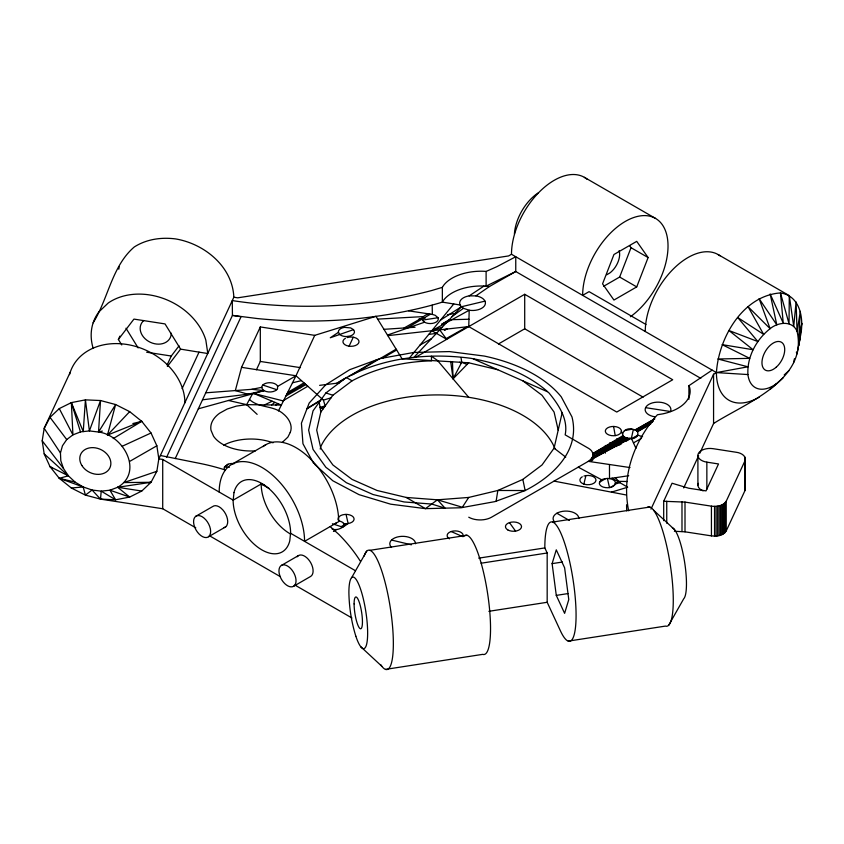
<?xml version="1.0" encoding="UTF-8"?>
<svg xmlns="http://www.w3.org/2000/svg" width="844" height="844" viewBox="0 0 844 844"><rect width="100%" height="100%" fill="white"/><g stroke="black" fill="none" stroke-linecap="round" stroke-linejoin="round"><path stroke-width="1.27" d="M162.713 508.742L162.713 459.452L158.83 458.841L156.857 445.78L151.023 432.993L141.76 421.346L129.681 411.64L115.617 404.54L100.52 400.531L85.423 399.866L71.36 402.62L59.28 408.58L50.018 417.358L44.183 428.351L42.2 440.8L44.183 453.872L50.018 466.658L59.28 478.305L71.36 488.011L85.423 495.111L100.51 499.12L162.713 508.742L195.766 527.827M616.753 438.891L616.753 446.56L609.927 442.615M776.564 383.64A36.229 20.91 -60 0 1 747.921 374.557C746.898 356.801 756.382 339.499 770.108 328.675C777.894 322.176 792.316 320.182 797.053 331.27C808.352 380.57 744.566 403.537 713.57 423.53L699.739 453.344M718.139 254.571L789.298 295.653L789.024 323.716L780.457 292.921C742.614 295.664 718.603 338.001 716.419 372.584L713.57 374.23L650.956 509.154M415.364 357.434L524.704 294.292L672.71 379.747L616.753 412.051L468.758 326.596L469.201 310.233A12.882 7.438 0 0 0 484.983 304.979A12.882 7.438 0 0 0 475.868 295.875L469.201 295.875A12.882 7.438 0 0 0 460.096 304.979L442.351 302.131C415.28 310.444 387.259 315.297 359.154 318.462A294.809 170.203 0 0 1 257.283 318.536L232.438 315.392L166.606 457.269M156.847 471.3L123.868 482.568L151.023 482.293L141.75 491.05L129.67 497.063L117.664 487.283C143.913 472.028 123.372 435.008 98.526 432.033L100.52 400.531L89.401 430.925L80.676 431.864L72.922 434.86L66.718 439.576L62.467 445.748L60.451 452.975L60.81 460.74L63.511 468.536L68.385 475.826L75.095 482.103L83.176 486.956L92.091 490.037L101.217 491.145L109.942 490.206L117.664 487.283L151.023 482.293L156.847 471.3L158.83 458.841L233.841 297.225C232.511 266.493 204.311 243.673 175.52 238.905C161.278 237.09 146.54 239.147 134.28 246.965C111.914 266.071 108.275 298.639 93.156 322.798M615.424 483.422L615.223 481.892A8.081 4.674 0 0 0 609.505 478.59C605.823 478.115 600.211 478.77 599.324 483.106A8.081 4.674 0 0 0 603.365 487.146C607.448 488.349 613.862 488.085 615.424 483.422L618.589 481.945L615.371 483.623M100.51 499.12L101.217 491.145L115.596 499.806L129.67 497.063L109.942 490.206L115.596 499.806L100.51 499.12L92.091 490.037L85.423 495.111L83.176 486.956L59.28 478.305L68.385 475.826L44.183 453.872M162.713 459.452L233.197 500.144L261.661 483.707L264.721 485.479L261.25 483.95L261.186 484.551A40.649 23.474 60 0 0 290.494 534.009M300.443 387.712L300.686 385.993M496.177 500.903L497.833 490.48L522.837 479.403L542.027 464.97L554.086 448.153L562.22 412.473M118.793 269.225L119.183 266.736M407.42 327.746L430.303 314.284C425.809 313.324 418.719 318.705 424.574 322.208A8.05 4.653 0 0 0 434.291 322.946A8.05 4.653 0 0 0 438.047 317.713L435.145 315.266L432.35 314.432L408.549 310.824M793.592 362.582L794.415 358.795M633.348 429.469C641.946 430.524 636.967 440.452 629.909 438.342C616.922 438.374 623.79 425.777 633.348 429.469L631.375 438.31L635.965 448.354M198.319 408.823L264.098 390.635L262.009 388.546L262.009 386.141L262.811 385.022A8.05 4.653 0 0 1 270.84 382.743A8.05 4.653 0 0 1 277.56 386.141L277.56 388.546L276.758 389.675A8.05 4.653 0 0 1 264.098 390.635L247.851 394.211L235.328 390.572L241.553 367.34L260.311 326.934L314.738 335.353L375.949 316.31L402.05 358.784L468.694 362.783L497.823 369.746M319.211 402.261L320.815 412.062L316.7 430.102L320.815 448.153L332.884 464.96L349.184 477.229L352.075 479.403L377.078 490.48L406.207 497.443L437.456 499.817L468.705 497.443L497.833 490.48L525.147 490.543C552.662 476.649 580.566 450.844 571.989 416.947L561.26 396.849A136.559 78.84 0 0 0 484.256 356.052L449.462 351.579L413.845 352.454L379.842 358.626L349.754 369.672L325.657 384.843L309.168 403.084L301.424 423.182L302.954 443.744L313.641 463.377M320.235 449.082L320.804 446.592A120.755 69.714 0 0 1 439.534 394.929A120.755 69.714 0 0 1 555.099 448.934M663.69 501.273L672.067 483.232L688.567 488.191L706.017 490.892L718.518 463.957L706.85 462.153A12.08 6.974 0 0 1 698.315 453.618A12.08 6.974 0 0 1 713.106 448.681L736.432 452.3C740.473 452.753 746.866 455.76 744.967 460.835L726.22 501.231C723.234 506.115 716.609 506.79 711.429 506.157L685.001 502.096L663.69 501.273L663.701 520.664M674.377 531.245L685.011 531.826L711.439 535.877C716.609 536.51 723.234 535.845 726.22 530.95L744.978 490.564L745.379 459.031M583.858 484.097L585.915 475.594A8.05 4.653 0 0 1 595.948 480.531A8.05 4.653 0 0 1 584.481 484.287A8.05 4.653 0 0 1 582.286 476.776M113.223 438.585L141.76 421.346L107.441 435.114L115.617 404.54L98.526 432.033L89.401 430.925L85.423 399.866L83.25 431.59L71.36 402.62L72.922 434.86L59.28 408.58M343.635 526.107L343.962 524.936C344.078 520.315 336.25 522.341 338.275 517.836A8.05 4.653 0 0 1 351.748 515.758A8.05 4.653 0 0 1 348.139 523.533C343.455 526.74 338.317 531.309 332.072 528.998M798.92 341.672C804.817 324.37 802.718 296.212 780.457 292.921L783.253 323.157L770.161 293.944L776.796 324.845L759.104 298.639L770.108 328.675L748.058 306.699L763.641 334.372L737.761 317.566L757.838 341.556L728.921 330.51L753.091 349.732L722.137 344.637L749.715 358.352L717.864 358.985L747.953 366.813L716.419 372.584L511.485 254.276L508.637 255.922L237.723 297.827L233.841 297.225M552.113 563.634L556.28 549.845L564.615 567.801L568.782 599.556L564.615 613.345L556.28 595.389L552.113 563.634L562.484 562.03M468.758 517.214A16.099 9.295 0 0 0 491.524 517.214L588.289 461.351C591.939 459.632 594.63 454.779 591.781 451.213A16.099 9.295 0 0 0 588.3 448.196L565.174 434.85C568.402 419.194 558.528 404.508 548.99 392.945C527.352 373.164 499.173 363.458 470.783 358.299C425.038 352.191 376.361 358.204 336.809 383.218M603.703 286.243L619.644 277.043L631.027 247.703L629.603 245.678M636.724 286.907L648.108 257.557L636.724 241.363L613.947 254.508L602.563 283.858L613.947 300.053L636.724 286.907L619.644 277.043M70.221 372.236L44.183 428.351L60.451 452.975M121.758 344.953L118.371 339.478L119.932 336.112M167.101 365.019L171.269 356.031L179.044 345.84M182.104 388.599L199.026 352.148L207.803 353.509L205.841 340.174A60.378 47.623 24.9 0 0 108.275 302.975L98.98 311.805A60.378 47.623 24.9 0 0 93.156 348.308M175.225 458.587L241.057 316.743L232.438 315.392L232.279 300.58A294.809 170.203 0 0 0 432.202 290.389L442.351 287.34L443.712 285.219A41.071 23.716 0 0 1 483.992 271.262L486.112 271.43L496.842 266.693L515.758 256.745L515.758 271.525L489.499 286.485L475.868 295.875M256.449 369.767L260.311 361.443L260.311 326.934M278.425 410.954L295.991 375.759L314.738 335.353M349.121 346.167L353.267 337.22M683.693 487.927L698.632 455.728M290.093 432.719L287.867 437.108L282.413 442.298M290.199 432.508C293.121 425.682 288.806 418.329 283.489 414.014C273.709 405.078 258.908 408.422 249.476 399.455M461.024 357.55L461.731 362.266L453.07 378.851L450.685 361.411M255.405 450.854A40.248 23.242 0 0 1 213.511 436.169L211.011 430.282A40.248 23.242 0 0 1 219.64 413.201L227.226 409.013L236.447 406.091L246.648 404.645L252.651 393.62M351.642 577.665L366.655 551.195M668.691 625.225L683.756 598.712A36.229 7.659 81.2 0 0 684.495 561.376A36.229 7.659 81.2 0 0 672.351 527.817M468.705 497.443L462.354 507.244L437.456 499.817L425.439 508.647L390.645 504.174L359.038 494.658L332.768 480.742L314.548 464.2M468.694 397.292L437.445 360.409L431.411 356.221L431.548 360.852C403.938 361.58 376.561 367.836 352.064 380.823L346.367 377.542L325.9 392.945L313.029 410.88L308.64 430.123L313.029 449.377L325.9 467.312L346.367 482.705L373.048 494.531L404.107 501.958L431.706 504.047L445.052 508.162L437.456 499.817M320.815 412.062L332.874 395.256L352.064 380.823M118.371 339.478L133.932 319.095L165.034 323.917L180.584 349.131L199.026 352.148M167.365 366.465L180.584 349.131M409.509 357.888L453.766 303.967M334.751 524.535L336.387 522.489M413.76 357.561L461.383 306.773L484.983 301.129M107.441 435.114L129.681 411.64M771.87 387.364L770.161 389.179L783.032 377.943M452.458 361.548L453.07 378.851L468.694 362.783M784.181 374.947L788.834 370.759M271.662 404.962L274.838 402.345M227.975 464.253L224.493 466.954A8.05 4.653 0 0 0 225.295 470.477M321.997 408.433L325.193 405.964L323.41 400.13L331.059 397.798M688.904 399.254L688.904 385.697L712.146 370.126M452.669 316.036L463.43 308.313L469.201 310.233L431.79 330.732L446.592 339.204M338.444 332.314L330.289 337.769L353.499 329.645L350.608 327.905L344.5 327.366A8.071 4.663 0 0 0 338.349 331.787L339.341 334.129A8.071 4.663 0 0 0 346.24 336.556L350.302 335.975A8.071 4.663 0 0 0 353.499 329.645M469.201 295.875L483.992 286.053L489.499 286.485M440.526 320.087L461.383 306.773L463.43 308.313M343.666 523.723L348.139 523.533L346.051 514.397M307.1 408.454L320.952 399.834M333.443 531.456L336.598 529.494M341.155 526.677L346.051 523.691M306.963 408.823L320.33 400.71M446.212 329.118L444.282 330.278L447.088 329.023M337.547 383.134L344.268 379.125M348.498 376.593L376.624 359.818M623.03 435.609L592.868 453.555L623.663 436.295M352.549 374.799L379.842 358.626M380.074 358.594L396.121 349.152M287.656 392.46L303.998 382.87M275.83 405.014L278.077 403.706M283.689 400.404L307.796 386.257L323.178 399.919M592.456 459.737L592.456 457.184L625.889 437.572M636.904 431.115L652.465 421.989M624.18 436.675L593.005 454.779L624.803 437.097M635.384 430.166L654.627 418.993M591.781 458.334L626.892 437.899M637.515 431.717L649.869 424.521M610.486 487.378L614.833 484.857M277.623 386.404L295.991 375.759L307.796 386.257M382.659 358.12L396.659 350.017M627.714 438.099L590.853 459.421L629.909 438.342M231.689 464.411L265.839 444.693M606.773 274.743L609.748 273.023A16.099 9.295 -60 0 0 619.116 250.626M195.618 516.401L212.699 506.537A12.08 6.974 60 0 1 220.748 507.909L222.869 509.934A12.08 6.974 60 0 1 227.574 523.354L226.888 525.401A12.08 6.974 60 0 1 224.008 527.616M498.445 343.972L524.704 328.801L643.107 397.165M208.595 536.721L225.665 526.856M281.453 565.396L298.533 555.531M293.533 586.316L310.603 576.452A12.08 6.974 60 0 0 309.769 561.176A12.08 6.974 60 0 0 297.172 556.797M619.042 445.242L621.321 443.923M625.889 441.285L630.457 438.648M129.807 461.33L156.857 445.78M592.456 457.184L626.29 437.751M634.646 437.603L637.02 436.242M285.873 396.036L305.918 384.59M599.546 482.135L605.823 478.559M637.357 431.442L650.914 423.73M305.074 383.841L286.907 393.958M446.159 338.613L467.133 326.786M404.118 327.968L422.443 317.692M634.941 429.965L654.733 418.867M632.43 438.236L637.927 435.156L642.601 436.791M633.464 442.868L641.419 438.437M420.112 344.964L431.295 338.76M636.334 430.683L653.393 421.198M589.682 460.434L630.32 438.384M447.89 321.11L441.697 324.275L449.187 319.739L468.958 319.243M451.751 316.7L452.31 316.416M264.615 404.877L272.201 401.227M122.232 446.244L151.023 432.993M387.459 335.047L424.574 322.208M431.79 330.732L441.897 327.324M615.276 484.055L619.855 482.673L615.36 477.715M611.425 492.136L627.714 487.21L612.111 478.2M325.193 405.964L320.034 407.304L323.009 409.013M98.526 432.033L102.346 431.094M132.856 423.54L141.76 421.346M292.478 382.796L301.456 380.623M583.964 476.048L585.915 475.594M205.746 392.819L251.871 389.316L261.735 387.343M624.402 430.609L631.977 429.206M148.47 482.747L151.023 482.293M418.772 319.116L425.281 318.114M447.425 314.685L456.541 313.272M422.496 320.119L438.047 317.713M369.894 550.33L467.101 535.296M552.63 522.067L649.827 507.033M478.727 558.148L544.823 547.925A60.378 12.755 81.2 0 1 560.448 532.3A60.378 12.755 81.2 0 1 576.072 615.265A60.378 12.755 81.2 0 1 560.448 630.89L547.176 602.289L547.176 552.989L544.823 547.925M481.08 563.222L547.176 552.989M556.28 595.389L567.938 593.585M488.855 611.309L547.176 602.289M385.518 669.387L482.726 654.353A60.378 12.755 81.2 0 0 487.304 591.528A60.378 12.755 81.2 0 0 463.862 536.162M568.255 641.124L665.462 626.09A60.378 12.755 81.2 0 0 670.442 565.86A60.378 12.755 81.2 0 0 647.601 507.149M628.727 475.721L609.505 478.59L609.474 464.506M428.763 334.424L436.359 333.369M202.497 399.813L253.812 393.473L283.415 400.953M319.623 385.349L339.214 382.923M387.829 335.648L468.758 326.596M71.36 488.011L83.176 486.956M383.946 329.329L415.069 327.24M377.669 319.116L423.298 316.595M228.481 400.478L246.648 404.645L281.358 405.088L253.812 393.473M618.631 481.323L627.176 481.513M747.921 374.557L716.419 372.584A60.378 34.857 -60 0 0 759.104 397.239M229.357 467.323L224.493 466.954L228.239 464.126A8.05 4.653 0 0 1 234.347 463.662M251.871 389.316L264.098 390.635M588.289 461.351L630.025 467.565M645.586 407.663L670.463 411.513A12.882 7.438 0 0 0 661.358 402.398A12.882 7.438 0 0 0 645.586 407.663A12.882 7.438 0 0 0 654.691 416.767M260.311 361.443L300.485 367.657M146.645 352.212L171.269 356.031M241.553 367.34L295.991 375.759M117.664 487.283L141.75 491.05M160.381 455.496L198.15 463.061A158.303 91.395 0 0 1 224.863 469.865M554.065 481.112L626.079 494.953M343.445 523.407L343.972 523.533M391.521 540.054L411.397 544.802M59.28 478.305L75.095 482.103M325.9 392.945L332.874 395.256M262.811 385.022L276.758 389.675M332.409 523.755L342.854 527.236M461.731 362.266L467.048 364.471M473.357 358.911L547.292 391.669M451.139 531.52L461.763 536.225M68.385 475.826L50.018 466.658L52.286 467.924M578.235 467.154L601.688 479.803M584.364 177.335L655.524 218.417M631.027 247.703L648.108 257.557M645.998 324.507L589.07 291.644L582.645 295.358A60.378 34.857 -60 0 1 623.642 222.426A60.378 34.857 -60 0 1 667.889 242.228A60.378 34.857 -60 0 1 630.405 316.732M700.805 378.365L515.758 271.525L486.112 286.148L486.112 271.43M556.861 513.247L569.394 520.474M261.25 483.95L269.13 488.486M290.558 533.26L355.398 570.692M209.439 535.729L280.113 576.526A12.08 6.974 60 0 0 294.493 585.546A12.08 6.974 60 0 0 288.975 566.999A12.08 6.974 60 0 0 279.248 573.646L280.102 576.515M294.936 585.082L351.927 617.977M406.207 497.443L425.439 508.647L461.056 507.761L495.059 501.589L525.147 490.543L522.837 479.403M522.826 380.823L542.017 395.256L554.086 412.072L558.201 430.123M554.086 448.153L565.733 457.131M330.183 526.561L338.771 534.357A291.866 168.515 0 0 1 360.304 561.165M653.604 510.219L674.609 529.684M246.648 404.645L257.156 414.362M360.694 646.673L381.752 666.201M459.896 362.118L461.13 363.405M42.2 440.8L63.511 468.536M50.018 417.358L66.718 439.576M439.671 329.856L446.698 339.341M460.096 304.979L461.383 306.773M509.459 522.605L515.568 531.119M125.978 328.211L138.142 347.928M80.496 431.928L71.36 402.62M622.271 433.732L621.416 431.242A8.05 4.653 0 0 0 609.547 427.011A8.05 4.653 0 0 0 609.136 435.061A8.05 4.653 0 0 0 621.416 431.242M688.904 385.697L689.643 387.491A41.736 24.096 0 0 1 662.951 413.834L657.413 414.752L654.121 418.424A296.866 171.395 0 0 0 628.685 510.831M744.978 486.956L745.389 488.76M796.377 352.148L796.958 353.963L800.344 336.893L798.719 345.502L801.8 323.294L798.751 337.758L800.344 311.373L797.053 331.27L796.082 301.941L793.729 326.48L789.298 295.653M607.406 478.432L609.505 487.61M613.599 426.463L615.223 435.631M432.202 305.18L432.35 314.432M745.284 458.113L745.284 487.843M744.967 457.226L744.978 490.564M726.22 501.231L726.22 530.95M725.017 502.908L725.017 532.638M724.131 503.668L724.141 533.387M723.097 504.353L723.097 534.073M721.905 504.955L721.915 534.674M720.597 505.461L720.597 535.18M719.172 505.862L719.183 535.592M717.685 506.157L717.685 535.877M716.134 506.326L716.134 536.056M714.551 506.389L714.562 536.119M713.57 374.23L713.57 423.53M711.429 506.157L711.439 535.877M706.85 462.153L706.861 489.298M697.904 455.422L697.914 485.152M685.001 502.096L685.011 531.826M681.984 501.811L681.994 531.541M666.749 501.231L666.749 523.196M605.37 445.463L605.37 448.016M605.37 450.58L605.37 453.133M592.868 457.395L592.868 459.948M591.781 457.606L591.781 460.887M524.704 294.292L524.704 328.801M442.351 287.34L442.351 302.131L443.712 300.01A41.071 23.716 0 0 1 483.992 286.053M69.514 374.62A60.378 47.623 24.9 0 1 132.751 345.65A60.378 47.623 24.9 0 1 184.878 402.883M645.259 331.502A60.378 34.857 -60 0 1 672.911 269.405A60.378 34.857 -60 0 1 720.037 255.816M364.175 556.059A60.378 12.755 81.2 0 1 390.456 608.788A60.378 12.755 81.2 0 1 380.623 664.566M511.485 254.276A60.378 34.857 -60 0 1 539.791 191.514A60.378 34.857 -60 0 1 587.181 179.297M171.269 333.201A16.099 12.702 24.9 0 1 150.401 342.326A16.099 12.702 24.9 0 1 143.807 320.498M514.407 233.967A36.229 20.91 -60 0 1 538.029 193.023M219.187 492.052A60.378 34.857 60 0 1 261.883 467.407A60.378 34.857 60 0 1 304.568 541.352L338.718 521.624A60.378 34.857 60 0 0 310.413 458.872A60.378 34.857 60 0 0 263.033 446.655M703.063 490.86A12.08 6.974 0 0 1 698.326 483.348M626.754 510.894A296.866 171.395 0 0 1 626.596 504.744M391.521 547.482A12.882 7.438 0 0 1 399.349 536.584A12.882 7.438 0 0 1 415.554 543.768M554.814 522.225A12.882 7.438 0 0 1 562.642 511.327A12.882 7.438 0 0 1 578.857 518.511M449.472 538.831A8.05 4.653 0 0 1 453.08 531.055A8.05 4.653 0 0 1 462.945 536.752M347.137 337.579A8.05 4.653 0 0 1 358.795 340.607A8.05 4.653 0 0 1 350.724 346.325L348.646 346.124A8.05 4.653 0 0 1 345.439 338.296M223.744 445.168A40.248 23.242 0 0 1 273.034 442.805M233.967 492.622L233.134 500.756A40.649 23.474 60 0 0 258.675 547.84A40.649 23.474 60 0 0 289.787 540.782L290.621 532.648A40.649 23.474 60 0 0 265.079 485.564A40.649 23.474 60 0 0 233.967 492.622M210.504 533.218L209.808 535.265A12.08 6.974 60 0 1 199.11 534.052A12.08 6.974 60 0 1 193.888 519.165A12.08 6.974 60 0 1 203.678 517.773L205.799 519.798A12.08 6.974 60 0 1 210.504 533.218M355.841 636.207C351.452 622.134 349.163 607.406 348.888 592.667A36.229 7.659 81.2 0 1 359.09 585.166A36.229 7.659 81.2 0 1 367.499 637.906A36.229 7.659 81.2 0 1 355.841 636.207M354.1 603.893A16.099 3.408 81.2 0 0 360.356 628.748A16.099 3.408 81.2 0 0 360.356 605.971A16.099 3.408 81.2 0 0 354.1 603.893M81.857 465.487A16.099 12.702 25 0 0 108.792 469.665A16.099 12.702 25 0 0 95.33 447.847A16.099 12.702 25 0 0 81.857 465.487M776.28 367.151A16.099 9.295 -60 0 0 781.386 342.21A16.099 9.295 -60 0 0 762.343 359.101A16.099 9.295 -60 0 0 776.28 367.151M507.793 529.916A8.05 4.653 0 0 0 521.265 527.827A8.05 4.653 0 0 0 511.401 522.141A8.05 4.653 0 0 0 507.793 529.916"/></g></svg>
